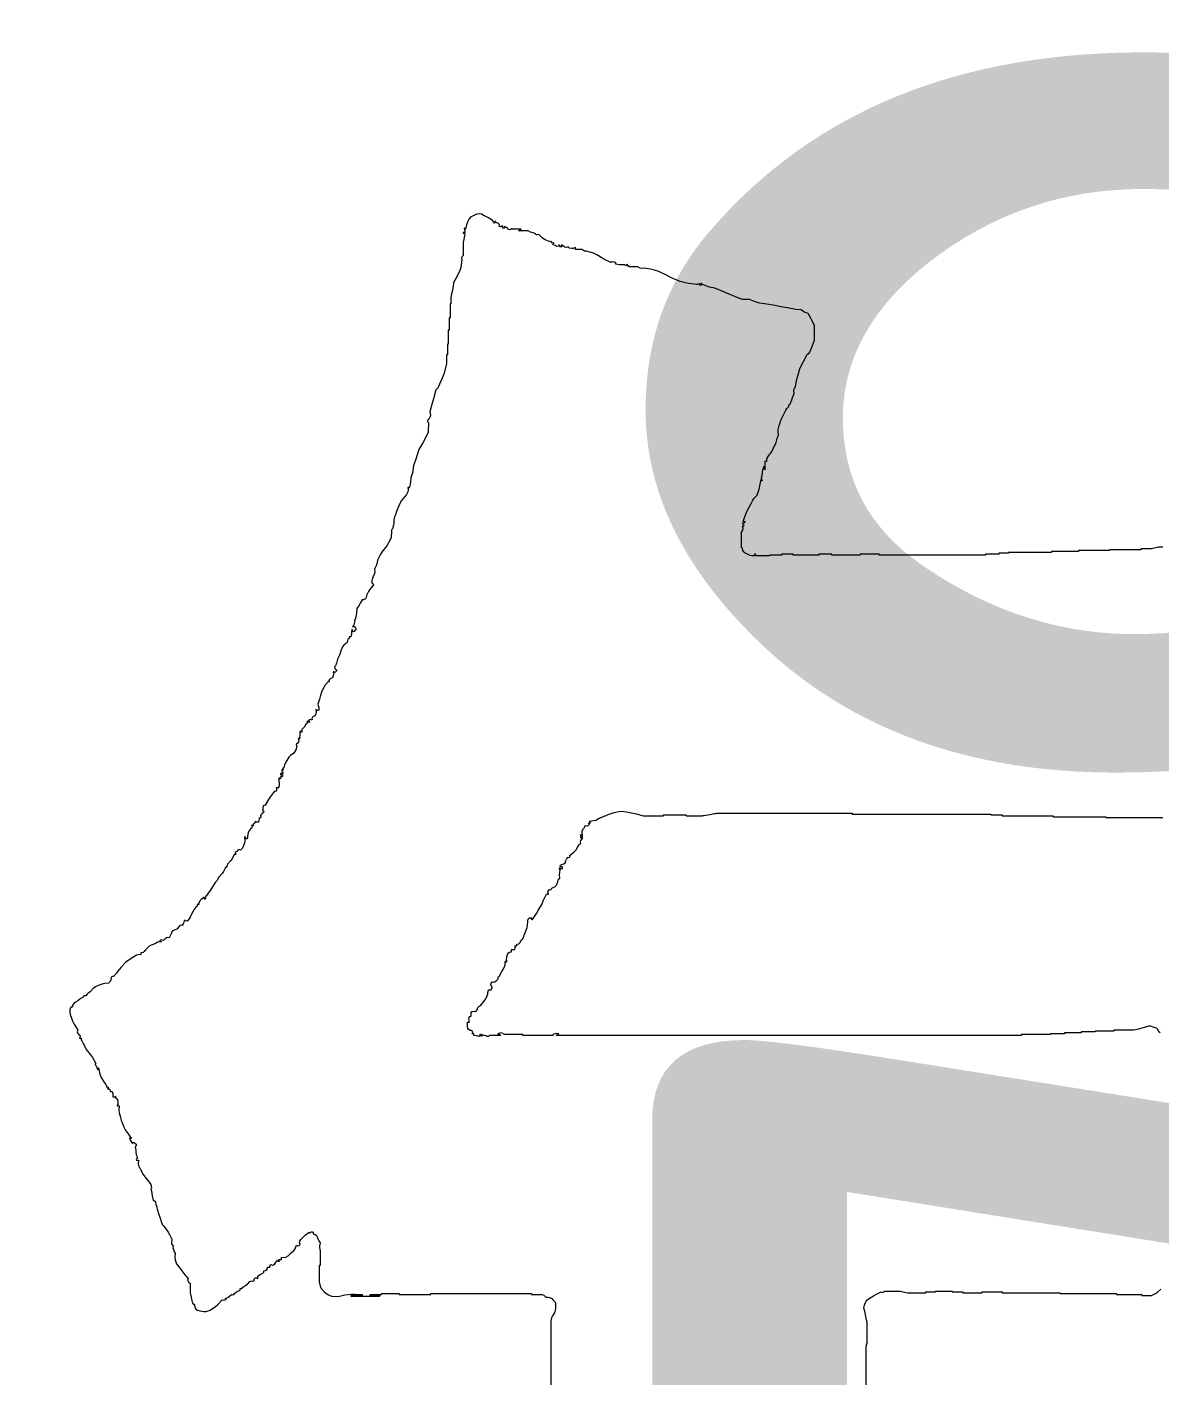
# Model space of a CAD drawing. Extents: x 79919 to 130597, y -8817 to 34507.
# Drawn here: x 115453.6 to 115623.4, y 3740.8 to 3943 of the extents above; entities that cross this region are included whole.
import ezdxf
from ezdxf.enums import TextEntityAlignment as Align

# ---------------------------------------------------------------- set-up
doc = ezdxf.new("R2010")
doc.units = 0
doc.header["$LTSCALE"] = 1000
doc.layers.get('0').update_dxf_attribs({"linetype": 'CONTINUOUS'})
doc.layers.get('Defpoints').update_dxf_attribs({"linetype": 'CONTINUOUS'})
doc.layers.add('DIM', color=3, linetype='CONTINUOUS', lineweight=0)
doc.layers.add('HFZT', color=5, linetype='CONTINUOUS', lineweight=15)
doc.styles.add('TSSD_Dimension', font='tssdeng.shx', dxfattribs={"width": 0.7, "bigfont": 'hztxt.shx'})
doc.styles.add('TSSD_NORM', font='tssdeng.shx', dxfattribs={"width": 0.7, "bigfont": 'hztxt.shx'})
doc.dimstyles.new('TSSD_100_100', dxfattribs={"dimtxt": 300, "dimasz": 100, "dimexe": 100, "dimexo": 250, "dimgap": 100, "dimtad": 1, "dimdec": 0, "dimzin": 0, "dimdsep": 46, "dimtxsty": 'TSSD_Dimension', "dimblk": 'ARCHTICK', "dimblk1": 'ARCHTICK', "dimblk2": 'ARCHTICK', "dimcen": 0, "dimdle": 100, "dimclrt": 7, "dimadec": 0, "dimazin": 0, "dimtfac": 1, "dimtdec": 0, "dimtix": 1, "dimtmove": 2, "dimatfit": 3, "dimfxl": 1, "dimtolj": 1, "dimtzin": 0, "dimarcsym": 0})

# ---------------------------------------------------------------- blocks, each defined once
blk = doc.blocks.new('z')
for points in [[(299972.97, 23939.71), (299972.97, 23958.02), (299973.11, 23958.03), (299973.2, 23958.22), (299973.13, 23958.34), (299973.05, 23958.46), (299973.15, 23958.64), (299973.29, 23958.66), (299973.29, 23961.79), (299973.29, 23963.36), (299973.29, 23966.5), (299973.22, 23966.82), (299973.19, 23966.98), (299973.13, 23967.3), (299972.87, 23968.58), (299972.74, 23969.22), (299972.49, 23970.5), (299972.18, 23971.61), (299972.22, 23972.31), (299972.65, 23973.38), (299972.93, 23974.11), (299973.18, 23974.47), (299973.77, 23974.98), (299975.59, 23976.06), (299976.52, 23976.58), (299978.41, 23977.54), (299978.9, 23977.34), (299979.35, 23977.46), (299979.69, 23977.86), (299981.99, 23977.86), (299983.15, 23977.86), (299985.45, 23977.86), (299986.47, 23977.61), (299986.99, 23977.48), (299988.01, 23977.22), (299990.7, 23977.22), (299992.04, 23977.22), (299994.73, 23977.22), (299994.73, 23977.35), (299994.73, 23977.41), (299994.73, 23977.54), (299996.14, 23977.54), (299996.84, 23977.54), (299998.25, 23977.54), (299998.25, 23977.67), (299998.25, 23977.73), (299998.25, 23977.86), (300000.69, 23977.86), (300001.9, 23977.86), (300004.33, 23977.86), (300004.33, 23977.73), (300004.33, 23977.67), (300004.33, 23977.54), (300005.87, 23977.54), (300006.64, 23977.54), (300008.17, 23977.54), (300008.17, 23977.41), (300008.17, 23977.35), (300008.17, 23977.22), (300010.99, 23977.22), (300012.4, 23977.22), (300015.22, 23977.22), (300015.22, 23977.35), (300015.22, 23977.41), (300015.22, 23977.54), (300018.16, 23977.54), (300019.63, 23977.54), (300022.58, 23977.54), (300022.58, 23977.41), (300022.58, 23977.35), (300022.58, 23977.22), (300031.03, 23977.22), (300035.25, 23977.22), (300043.7, 23977.22), (300043.7, 23977.09), (300043.7, 23977.03), (300043.7, 23976.9), (300051.9, 23976.9), (300055.99, 23976.9), (300064.19, 23976.9), (300064.19, 23976.77), (300064.19, 23976.71), (300064.19, 23976.58), (300067.9, 23976.58), (300069.76, 23976.58), (300073.47, 23976.58), (300073.47, 23976.45), (300073.47, 23976.39), (300073.47, 23976.26), (300074.88, 23976.26), (300075.58, 23976.26), (300076.99, 23976.26), (300078.47, 23976.92), (300079.18, 23977.39), (300080.35, 23978.5)], [(300080.17, 24071.94), (300079.71, 24072.28), (300079.34, 24073.16), (300078.86, 24073.6), (300077.95, 24073.88), (300076.76, 24074.35), (300075.98, 24074.39), (300074.75, 24074.04), (300073.12, 24073.5), (300072.28, 24073.27), (300070.59, 24072.92), (300067.64, 24072.92), (300066.17, 24072.92), (300063.23, 24072.92), (300063.23, 24072.8), (300063.23, 24072.73), (300063.23, 24072.6), (300060.54, 24072.6), (300059.19, 24072.6), (300056.51, 24072.6), (300056.51, 24072.48), (300056.51, 24072.41), (300056.51, 24072.28), (300054.46, 24072.28), (300053.43, 24072.28), (300051.38, 24072.28), (300051.38, 24072.16), (300051.38, 24072.09), (300051.38, 24071.96), (300048.95, 24071.96), (300047.74, 24071.96), (300045.3, 24071.96), (300045.3, 24071.84), (300045.3, 24071.77), (300045.3, 24071.64), (300043.25, 24071.64), (300042.23, 24071.64), (300040.18, 24071.64), (300040.18, 24071.52), (300040.18, 24071.45), (300040.18, 24071.32), (300035.96, 24071.32), (300033.84, 24071.32), (300029.62, 24071.32), (300029.62, 24071.2), (300029.62, 24071.13), (300029.62, 24071), (299961.76, 24071), (299927.84, 24071), (299859.98, 24071), (299860.37, 24071.26), (299860.56, 24071.39), (299860.94, 24071.64), (299860.04, 24071.68), (299859.56, 24071.61), (299858.7, 24071.32), (299858.7, 24071.2), (299858.7, 24071.13), (299858.7, 24071), (299854.35, 24071), (299852.17, 24071), (299847.82, 24071), (299847.82, 24071.13), (299847.82, 24071.2), (299847.82, 24071.32), (299845.13, 24071.32), (299843.79, 24071.32), (299841.1, 24071.32), (299840.22, 24071.85), (299839.48, 24071.89), (299838.54, 24071.48), (299839.08, 24071.46), (299839.39, 24071.34), (299839.82, 24071), (299838.15, 24071), (299837.32, 24071), (299835.66, 24071), (299835.28, 24070.65), (299834.83, 24070.59), (299834.38, 24070.84), (299833.72, 24070.99), (299833.4, 24071.08), (299832.78, 24071.32), (299832.92, 24071.08), (299832.74, 24070.71), (299832.46, 24070.68), (299832.6, 24070.93), (299832.42, 24071.29), (299832.14, 24071.32), (299832.14, 24071.07), (299832.14, 24070.94), (299832.14, 24070.68), (299831.23, 24070.76), (299830.78, 24070.82), (299829.9, 24071), (299829.9, 24071.26), (299829.9, 24071.39), (299829.9, 24071.64), (299829.65, 24071.54), (299829.42, 24071.6), (299829.26, 24071.8), (299829.45, 24071.85), (299829.54, 24072.13), (299829.42, 24072.28), (299829.27, 24072.63), (299828.99, 24072.8), (299828.62, 24072.76), (299828.03, 24073.13), (299827.77, 24073.52), (299827.66, 24074.2), (299827.66, 24074.84), (299827.66, 24075.16), (299827.66, 24075.8), (299827.91, 24075.8), (299828.04, 24075.8), (299828.3, 24075.8), (299828.26, 24076.32), (299828.23, 24076.58), (299828.14, 24077.08), (299828.25, 24077.57), (299828.48, 24077.84), (299828.94, 24078.05), (299828.97, 24078.56), (299829, 24078.82), (299829.1, 24079.33), (299828.97, 24079.39), (299828.92, 24079.5), (299828.94, 24079.65), (299829.32, 24079.73), (299829.51, 24079.76), (299829.9, 24079.81), (299830.44, 24079.75), (299830.8, 24079.89), (299831.18, 24080.29), (299831.44, 24081.12), (299831.75, 24081.54), (299832.46, 24082.05), (299833.75, 24083.44), (299834.3, 24084.29), (299835.02, 24086.05), (299835.07, 24086.7), (299835.13, 24087.03), (299835.34, 24087.65), (299835.72, 24087.65), (299835.91, 24087.65), (299836.3, 24087.65), (299836.52, 24088.11), (299836.56, 24088.42), (299836.46, 24088.93), (299836.14, 24089.49), (299836.2, 24090.04), (299836.62, 24090.53), (299837.19, 24090.38), (299837.6, 24090.48), (299838.06, 24090.85), (299838.38, 24091.17), (299838.54, 24091.33), (299838.86, 24091.65), (299838.75, 24092.12), (299838.92, 24092.52), (299839.34, 24092.77), (299840.18, 24094.3), (299840.59, 24095.07), (299841.42, 24096.61), (299841.42, 24097.12), (299841.42, 24097.38), (299841.42, 24097.89), (299841.66, 24097.79), (299841.89, 24097.85), (299842.06, 24098.05), (299841.86, 24098.1), (299841.77, 24098.37), (299841.9, 24098.53), (299841.93, 24099.31), (299842, 24099.7), (299842.22, 24100.45), (299842.57, 24101.05), (299842.97, 24101.32), (299843.66, 24101.41), (299843.66, 24101.79), (299843.66, 24101.99), (299843.66, 24102.37), (299844.17, 24102.37), (299844.43, 24102.37), (299844.94, 24102.37), (299845.02, 24102.75), (299845.05, 24102.94), (299845.1, 24103.33), (299844.97, 24103.4), (299844.92, 24103.51), (299844.94, 24103.65), (299845.19, 24103.65), (299845.32, 24103.65), (299845.58, 24103.65), (299845.58, 24103.91), (299845.58, 24104.03), (299845.58, 24104.29), (299846.34, 24104.38), (299846.84, 24104.82), (299847.02, 24105.57), (299847.74, 24106.14), (299848.05, 24106.6), (299848.3, 24107.49), (299849.06, 24109.33), (299849.33, 24110.32), (299849.58, 24112.29), (299849.66, 24112.98), (299849.8, 24113.34), (299850.22, 24113.89), (299850.54, 24113.89), (299850.7, 24113.89), (299851.02, 24113.89), (299850.87, 24113.65), (299851.06, 24113.28), (299851.34, 24113.25), (299852.75, 24115.38), (299853.43, 24116.47), (299854.7, 24118.69), (299855.32, 24120.27), (299855.67, 24121.04), (299856.46, 24122.53), (299856.72, 24122.53), (299856.85, 24122.53), (299857.1, 24122.53), (299856.95, 24123.17), (299857.04, 24123.61), (299857.42, 24124.14), (299857.84, 24124.06), (299858.19, 24124.23), (299858.38, 24124.62), (299859.53, 24125.25), (299860.07, 24125.82), (299860.62, 24127.02), (299860.71, 24127.58), (299860.86, 24127.89), (299861.26, 24128.3), (299861.21, 24129.58), (299861.24, 24130.23), (299861.42, 24131.5), (299861.22, 24131.65), (299861.22, 24131.98), (299861.42, 24132.14), (299861.57, 24131.82), (299861.9, 24131.69), (299862.22, 24131.82), (299862.22, 24132.07), (299862.22, 24132.2), (299862.22, 24132.46), (299861.97, 24132.46), (299861.84, 24132.46), (299861.58, 24132.46), (299861.46, 24132.78), (299861.59, 24133.11), (299861.9, 24133.26), (299862.73, 24133.49), (299863.18, 24133.9), (299863.5, 24134.7), (299863.78, 24135.2), (299863.91, 24135.46), (299864.14, 24135.98), (299864.52, 24135.86), (299864.79, 24135.91), (299865.1, 24136.14), (299864.91, 24136.19), (299864.82, 24136.46), (299864.94, 24136.62), (299865.96, 24137.38), (299866.45, 24137.8), (299867.34, 24138.7), (299867.74, 24139.56), (299867.97, 24139.97), (299868.46, 24140.78), (299868.66, 24140.78), (299868.75, 24140.78), (299868.94, 24140.78), (299868.8, 24141.56), (299868.93, 24142.08), (299869.42, 24142.7), (299869.55, 24142.77), (299869.6, 24142.88), (299869.58, 24143.02), (299869.34, 24142.87), (299868.97, 24143.05), (299868.94, 24143.34), (299869.19, 24143.19), (299869.55, 24143.38), (299869.58, 24143.66), (299869.33, 24143.66), (299869.2, 24143.66), (299868.94, 24143.66), (299868.84, 24143.9), (299868.9, 24144.13), (299869.1, 24144.3), (299869.22, 24144.1), (299869.36, 24144.01), (299869.58, 24143.98), (299869.4, 24144.93), (299869.48, 24145.51), (299869.9, 24146.38), (299870.24, 24146.77), (299870.37, 24147.01), (299870.54, 24147.5), (299871.21, 24147.41), (299871.64, 24147.54), (299872.14, 24147.98), (299871.95, 24148.1), (299871.86, 24148.23), (299871.82, 24148.46), (299872.07, 24148.36), (299872.3, 24148.42), (299872.47, 24148.62), (299872.27, 24148.74), (299872.18, 24148.87), (299872.14, 24149.1), (299873.61, 24149.27), (299874.37, 24149.51), (299875.67, 24150.22), (299877.84, 24151.07), (299878.93, 24151.48), (299881.11, 24152.3), (299882.86, 24152.66), (299883.81, 24152.69), (299885.59, 24152.46), (299888.05, 24152.03), (299889.27, 24151.74), (299891.67, 24151.02), (299894.61, 24151.02), (299896.09, 24151.02), (299899.03, 24151.02), (299899.03, 24151.15), (299899.03, 24151.21), (299899.03, 24151.34), (299902.36, 24151.34), (299904.02, 24151.34), (299907.35, 24151.34), (299907.35, 24151.21), (299907.35, 24151.15), (299907.35, 24151.02), (299909.53, 24151.02), (299910.62, 24151.02), (299912.79, 24151.02), (299913.18, 24151.09), (299913.37, 24151.12), (299913.75, 24151.18), (299915.29, 24151.44), (299916.06, 24151.57), (299917.6, 24151.82), (299917.98, 24151.89), (299918.17, 24151.92), (299918.56, 24151.98), (299938.27, 24151.98), (299948.13, 24151.98), (299967.85, 24151.98), (299967.85, 24151.85), (299967.85, 24151.79), (299967.85, 24151.66), (299988.07, 24151.66), (299998.19, 24151.66), (300018.42, 24151.66), (300018.42, 24151.53), (300018.42, 24151.47), (300018.42, 24151.34), (300020.08, 24151.34), (300020.91, 24151.34), (300022.58, 24151.34), (300022.58, 24151.21), (300022.58, 24151.15), (300022.58, 24151.02), (300030, 24151.02), (300033.72, 24151.02), (300041.14, 24151.02), (300041.14, 24150.89), (300041.14, 24150.83), (300041.14, 24150.7), (300048.82, 24150.7), (300052.67, 24150.7), (300060.35, 24150.7), (300060.35, 24150.57), (300060.35, 24150.51), (300060.35, 24150.38), (300068.67, 24150.38), (300072.83, 24150.38), (300081.15, 24150.38)], [(300081.09, 24248.96), (300079.55, 24248.96), (300078.53, 24248.71), (300078.01, 24248.58), (300076.99, 24248.32), (300075.45, 24248.32), (300074.69, 24248.32), (300073.15, 24248.32), (300073.15, 24248.19), (300073.15, 24248.13), (300073.15, 24248), (300068.54, 24248), (300066.24, 24248), (300061.63, 24248), (300061.63, 24247.87), (300061.63, 24247.81), (300061.63, 24247.68), (300057.15, 24247.68), (300054.91, 24247.68), (300050.42, 24247.68), (300050.42, 24247.55), (300050.42, 24247.49), (300050.42, 24247.36), (300046.46, 24247.36), (300044.47, 24247.36), (300040.5, 24247.36), (300040.5, 24247.23), (300040.5, 24247.17), (300040.5, 24247.04), (300034.23, 24247.04), (300031.09, 24247.04), (300024.82, 24247.04), (300024.82, 24246.91), (300024.82, 24246.85), (300024.82, 24246.72), (300023.41, 24246.72), (300022.71, 24246.72), (300021.3, 24246.72), (300021.3, 24246.59), (300021.3, 24246.53), (300021.3, 24246.4), (300019.38, 24246.4), (300018.42, 24246.4), (300016.5, 24246.4), (300016.5, 24246.27), (300016.5, 24246.21), (300016.5, 24246.08), (300001.01, 24246.08), (299993.26, 24246.08), (299977.77, 24246.08), (299977.77, 24246.21), (299977.77, 24246.27), (299977.77, 24246.4), (299974.95, 24246.4), (299973.54, 24246.4), (299970.73, 24246.4), (299970.73, 24246.27), (299970.73, 24246.21), (299970.73, 24246.08), (299966.63, 24246.08), (299964.58, 24246.08), (299960.48, 24246.08), (299960.48, 24246.21), (299960.48, 24246.27), (299960.48, 24246.4), (299958.56, 24246.4), (299957.6, 24246.4), (299955.68, 24246.4), (299955.68, 24246.27), (299955.68, 24246.21), (299955.68, 24246.08), (299951.97, 24246.08), (299950.11, 24246.08), (299946.4, 24246.08), (299946.4, 24246.21), (299946.4, 24246.27), (299946.4, 24246.4), (299944.74, 24246.4), (299943.9, 24246.4), (299942.24, 24246.4), (299942.24, 24246.27), (299942.24, 24246.21), (299942.24, 24246.08), (299940.45, 24246.08), (299939.55, 24246.08), (299937.76, 24246.08), (299937.76, 24245.95), (299937.76, 24245.89), (299937.76, 24245.76), (299935.71, 24245.76), (299934.69, 24245.76), (299932.64, 24245.76), (299932.78, 24246.01), (299932.6, 24246.37), (299932.32, 24246.4), (299932.32, 24246.15), (299932.32, 24246.02), (299932.32, 24245.76), (299931.26, 24245.74), (299930.68, 24245.88), (299929.76, 24246.4), (299928.87, 24246.78), (299928.45, 24247.1), (299927.84, 24247.84), (299928.02, 24248.13), (299927.85, 24248.56), (299927.52, 24248.64), (299927.52, 24250.95), (299927.52, 24252.1), (299927.52, 24254.4), (299928.01, 24255.16), (299928.1, 24255.78), (299927.84, 24256.64), (299928.08, 24256.54), (299928.31, 24256.6), (299928.48, 24256.8), (299928.11, 24257.1), (299928, 24257.48), (299928.16, 24257.92), (299928.4, 24257.78), (299928.77, 24257.96), (299928.8, 24258.24), (299928.55, 24258.14), (299928.33, 24258.2), (299928.16, 24258.41), (299929.06, 24260.97), (299929.61, 24262.24), (299930.88, 24264.65), (299931.61, 24266.07), (299932.12, 24266.74), (299933.28, 24267.85), (299933.95, 24270.12), (299934.24, 24271.28), (299934.72, 24273.61), (299934.84, 24273.41), (299934.97, 24273.32), (299935.2, 24273.29), (299934.87, 24273.84), (299934.83, 24274.28), (299935.04, 24274.89), (299935.14, 24276.33), (299935.31, 24277.07), (299935.84, 24278.41), (299935.64, 24277.92), (299935.75, 24277.47), (299936.16, 24277.13), (299936.16, 24278.41), (299936.16, 24279.05), (299936.16, 24280.33), (299936.42, 24280.33), (299936.54, 24280.33), (299936.8, 24280.33), (299936.71, 24280.99), (299936.84, 24281.43), (299937.28, 24281.93), (299937.79, 24282.7), (299938.05, 24283.08), (299938.56, 24283.85), (299939.2, 24285.13), (299939.52, 24285.77), (299940.16, 24287.05), (299940.36, 24288.11), (299940.52, 24288.63), (299940.96, 24289.61), (299940.87, 24291.09), (299940.94, 24291.86), (299941.28, 24293.29), (299941.6, 24294.25), (299941.76, 24294.73), (299942.08, 24295.69), (299942.72, 24296.97), (299943.04, 24297.61), (299943.68, 24298.89), (299944.01, 24299.49), (299944.26, 24299.77), (299944.8, 24300.17), (299944.73, 24300.6), (299944.9, 24300.94), (299945.28, 24301.13), (299945.85, 24302.67), (299946.14, 24303.44), (299946.72, 24304.98), (299946.63, 24306.01), (299946.74, 24306.6), (299947.2, 24307.54), (299947.68, 24310.13), (299948.01, 24311.42), (299948.8, 24313.94), (299949.7, 24315.73), (299950.15, 24316.63), (299951.04, 24318.42), (299951.37, 24319.01), (299951.62, 24319.29), (299952.16, 24319.7), (299953.06, 24321.49), (299953.45, 24322.43), (299954.08, 24324.34), (299954.08, 24326.45), (299954.08, 24327.51), (299954.08, 24329.62), (299953.29, 24331.46), (299952.84, 24332.36), (299951.84, 24334.1), (299950.77, 24334.5), (299950.25, 24334.76), (299949.28, 24335.38), (299947.22, 24335.61), (299946.19, 24335.77), (299944.16, 24336.18), (299941.22, 24336.7), (299939.74, 24336.96), (299936.8, 24337.46), (299934.18, 24337.89), (299932.87, 24338.25), (299930.4, 24339.22), (299928.85, 24339.16), (299928.04, 24339.26), (299926.56, 24339.7), (299923.04, 24341.2), (299921.28, 24341.93), (299917.75, 24343.38), (299915.84, 24343.74), (299914.89, 24344.03), (299913.11, 24344.82), (299913.04, 24344.95), (299912.94, 24345), (299912.79, 24344.98), (299912.94, 24344.74), (299912.76, 24344.37), (299912.47, 24344.34), (299912.47, 24344.6), (299912.47, 24344.73), (299912.47, 24344.98), (299911.63, 24344.68), (299911.11, 24344.65), (299910.23, 24344.82), (299908.16, 24345.06), (299907.13, 24345.25), (299905.11, 24345.78), (299902.88, 24346.68), (299901.78, 24347.19), (299899.67, 24348.35), (299898.17, 24349.07), (299897.4, 24349.4), (299895.83, 24349.95), (299894.29, 24350.2), (299893.53, 24350.33), (299891.99, 24350.59), (299891.08, 24350.5), (299890.55, 24350.62), (299889.75, 24351.07), (299888.47, 24351.07), (299887.83, 24351.07), (299886.55, 24351.07), (299886.52, 24351.35), (299886.15, 24351.53), (299885.91, 24351.39), (299886.01, 24351.63), (299885.95, 24351.86), (299885.75, 24352.03), (299885.6, 24351.73), (299885.19, 24351.65), (299884.95, 24351.87), (299883.67, 24351.82), (299883.02, 24351.85), (299881.75, 24352.03), (299881.75, 24352.28), (299881.75, 24352.41), (299881.75, 24352.67), (299881.13, 24352.85), (299880.79, 24352.89), (299880.15, 24352.83), (299880.02, 24352.76), (299879.95, 24352.73), (299879.83, 24352.67), (299878.67, 24353.24), (299878.1, 24353.53), (299876.95, 24354.11), (299874.77, 24355.54), (299873.53, 24356.1), (299871.02, 24356.83), (299870.28, 24356.87), (299869.87, 24357.02), (299869.26, 24357.47), (299868.37, 24357.47), (299867.92, 24357.47), (299867.02, 24357.47), (299867.02, 24357.72), (299867.02, 24357.85), (299867.02, 24358.11), (299866.18, 24357.81), (299865.66, 24357.77), (299864.78, 24357.95), (299864.58, 24358.06), (299864.49, 24358.2), (299864.46, 24358.43), (299863.65, 24358.2), (299863.09, 24358.29), (299862.38, 24358.75), (299862.19, 24358.94), (299862.09, 24359.04), (299861.9, 24359.23), (299861.9, 24358.91), (299861.9, 24358.75), (299861.9, 24358.43), (299861.65, 24358.43), (299861.52, 24358.43), (299861.26, 24358.43), (299861.36, 24358.67), (299861.31, 24358.9), (299861.1, 24359.07), (299860.73, 24358.62), (299860.12, 24358.55), (299859.66, 24358.91), (299859.28, 24359.04), (299859.09, 24359.1), (299858.7, 24359.23), (299858.99, 24359.37), (299859.08, 24359.78), (299858.86, 24360.03), (299858.81, 24359.83), (299858.54, 24359.74), (299858.38, 24359.87), (299858.32, 24360.15), (299858, 24360.31), (299857.74, 24360.19), (299855.91, 24360.96), (299855.02, 24361.54), (299853.58, 24362.91), (299852.92, 24362.82), (299852.48, 24362.95), (299851.98, 24363.39), (299851.05, 24363.58), (299850.58, 24363.75), (299849.74, 24364.19), (299848.33, 24364.19), (299847.63, 24364.19), (299846.22, 24364.19), (299846.6, 24364.44), (299846.8, 24364.57), (299847.18, 24364.83), (299845.9, 24364.83), (299845.26, 24364.83), (299843.98, 24364.83), (299843.96, 24364.97), (299843.78, 24365.06), (299843.66, 24364.99), (299843.2, 24364.63), (299842.59, 24364.7), (299842.22, 24365.15), (299841.82, 24365.48), (299841.59, 24365.62), (299841.1, 24365.79), (299841.1, 24365.53), (299841.1, 24365.4), (299841.1, 24365.15), (299840.84, 24365.15), (299840.71, 24365.15), (299840.46, 24365.15), (299840.57, 24365.52), (299840.53, 24365.79), (299840.3, 24366.11), (299840.01, 24365.75), (299839.62, 24365.63), (299839.18, 24365.79), (299839.28, 24366.31), (299839.19, 24366.66), (299838.86, 24367.07), (299838.26, 24367.12), (299837.89, 24367.35), (299837.58, 24367.87), (299837.71, 24367.57), (299837.66, 24367.29), (299837.42, 24367.07), (299836.75, 24367.98), (299836.3, 24368.4), (299835.34, 24368.99), (299834.27, 24369.41), (299833.75, 24369.67), (299832.78, 24370.27), (299831.62, 24370.44), (299830.94, 24370.32), (299829.9, 24369.79), (299828.74, 24369.17), (299828.2, 24368.59), (299827.66, 24367.39), (299827.26, 24366.39), (299827.09, 24365.87), (299826.85, 24364.83), (299826.74, 24365.03), (299826.6, 24365.12), (299826.37, 24365.15), (299826.58, 24364.53), (299826.64, 24364.2), (299826.69, 24363.55), (299826.45, 24363.69), (299826.09, 24363.51), (299826.05, 24363.23), (299826.3, 24363.33), (299826.53, 24363.27), (299826.69, 24363.07), (299826.45, 24361.85), (299826.32, 24361.24), (299826.05, 24360.03), (299826.05, 24358.11), (299826.05, 24357.15), (299826.05, 24355.23), (299825.61, 24354.73), (299825.47, 24354.29), (299825.57, 24353.63), (299825.18, 24350.82), (299824.7, 24349.39), (299823.33, 24346.9), (299822.77, 24345.83), (299822.56, 24345.22), (299822.37, 24344.02), (299822.12, 24342.74), (299821.99, 24342.1), (299821.73, 24340.82), (299821.67, 24340.5), (299821.64, 24340.34), (299821.57, 24340.02), (299821.57, 24339.06), (299821.57, 24338.58), (299821.57, 24337.62), (299821.45, 24337.62), (299821.38, 24337.62), (299821.25, 24337.62), (299821.25, 24335.57), (299821.25, 24334.55), (299821.25, 24332.5), (299821.13, 24332.5), (299821.06, 24332.5), (299820.93, 24332.5), (299820.93, 24330.71), (299820.93, 24329.81), (299820.93, 24328.02), (299820.81, 24328.02), (299820.74, 24328.02), (299820.61, 24328.02), (299820.61, 24325.97), (299820.61, 24324.95), (299820.61, 24322.9), (299820.49, 24322.9), (299820.42, 24322.9), (299820.29, 24322.9), (299820.29, 24321.36), (299820.29, 24320.59), (299820.29, 24319.06), (299820.17, 24319.06), (299820.1, 24319.06), (299819.97, 24319.06), (299819.97, 24317.78), (299819.97, 24317.14), (299819.97, 24315.86), (299819.07, 24312.31), (299818.45, 24310.55), (299816.93, 24307.22), (299816.66, 24306.8), (299816.5, 24306.6), (299816.13, 24306.26), (299815.23, 24303.06), (299814.78, 24301.46), (299813.89, 24298.25), (299814.1, 24297.18), (299814.02, 24296.53), (299813.57, 24295.53), (299813.17, 24295.32), (299813.09, 24294.73), (299813.41, 24294.41), (299813.36, 24293), (299813.32, 24292.3), (299813.25, 24290.89), (299812.03, 24288.27), (299811.35, 24286.99), (299809.89, 24284.49), (299809.12, 24282.19), (299808.74, 24281.03), (299807.97, 24278.73), (299807.72, 24276.91), (299807.53, 24276.01), (299807.01, 24274.25), (299806.82, 24272.7), (299806.69, 24271.93), (299806.37, 24270.41), (299806.25, 24270.61), (299806.12, 24270.7), (299805.89, 24270.73), (299805.97, 24269.69), (299805.86, 24269.11), (299805.41, 24268.17), (299803.62, 24265.89), (299802.85, 24264.6), (299801.73, 24261.93), (299801.35, 24260.77), (299801.15, 24260.2), (299800.77, 24259.04), (299800.78, 24257.69), (299800.68, 24256.98), (299800.29, 24255.68), (299800.01, 24255.39), (299799.92, 24255.13), (299799.97, 24254.72), (299799.76, 24252.51), (299799.37, 24251.34), (299798.21, 24249.44), (299796.65, 24247.48), (299795.97, 24246.4), (299794.85, 24244.16), (299794.54, 24242.84), (299794.31, 24242.19), (299793.73, 24240.96), (299793.79, 24239.93), (299793.72, 24239.38), (299793.41, 24238.4), (299793.27, 24238.38), (299793.17, 24238.2), (299793.25, 24238.08), (299792.91, 24237.23), (299792.81, 24236.76), (299792.77, 24235.84), (299793.21, 24235.58), (299793.3, 24234.92), (299792.93, 24234.56), (299791.92, 24233.42), (299791.48, 24232.75), (299790.85, 24231.36), (299790.71, 24230.59), (299790.41, 24230.15), (299789.73, 24229.76), (299789.53, 24229.76), (299789.44, 24229.76), (299789.25, 24229.76), (299788.48, 24228.48), (299788.1, 24227.84), (299787.33, 24226.56), (299787.21, 24224.94), (299787.08, 24224.13), (299786.69, 24222.56), (299786.49, 24222.51), (299786.4, 24222.23), (299786.53, 24222.08), (299786.36, 24221.14), (299786.19, 24220.67), (299785.73, 24219.84), (299785.9, 24220.03), (299786.12, 24220.09), (299786.37, 24220), (299786.81, 24219.63), (299786.88, 24219.01), (299786.53, 24218.56), (299786.38, 24218.24), (299786.05, 24218.11), (299785.73, 24218.24), (299785.87, 24218.48), (299785.69, 24218.85), (299785.41, 24218.88), (299785.37, 24217.84), (299785.31, 24217.32), (299785.09, 24216.32), (299784.83, 24216.32), (299784.7, 24216.32), (299784.45, 24216.32), (299784.52, 24215.89), (299784.35, 24215.55), (299783.97, 24215.36), (299783.93, 24214.9), (299783.9, 24214.68), (299783.81, 24214.24), (299782.6, 24213.26), (299782.07, 24212.59), (299781.4, 24211.19), (299781.03, 24209.95), (299780.8, 24209.34), (299780.28, 24208.15), (299779.97, 24207.19), (299779.81, 24206.71), (299779.48, 24205.75), (299779.13, 24205.29), (299779.2, 24204.69), (299779.64, 24204.31), (299779.84, 24204.26), (299779.93, 24203.99), (299779.8, 24203.83), (299779.66, 24203.49), (299779.38, 24203.32), (299779, 24203.35), (299778.93, 24203.48), (299778.83, 24203.53), (299778.68, 24203.51), (299778.72, 24202.61), (299778.65, 24202.13), (299778.36, 24201.27), (299777.85, 24201.02), (299777.6, 24200.89), (299777.08, 24200.63), (299777.16, 24200.21), (299776.99, 24199.87), (299776.6, 24199.67), (299775.64, 24198.48), (299775.22, 24197.83), (299774.52, 24196.47), (299773.93, 24194.56), (299773.64, 24193.6), (299773.08, 24191.67), (299773.3, 24190.92), (299773.37, 24190.53), (299773.4, 24189.75), (299773.26, 24189.46), (299772.85, 24189.38), (299772.6, 24189.59), (299772.53, 24189.71), (299772.42, 24189.77), (299772.28, 24189.75), (299772.46, 24188.8), (299772.39, 24188.22), (299771.96, 24187.35), (299771.42, 24187.26), (299771.1, 24187.04), (299770.84, 24186.55), (299771.05, 24186.38), (299771.1, 24186.15), (299771, 24185.91), (299770.4, 24186.16), (299769.86, 24186.05), (299769.4, 24185.59), (299769.63, 24185.73), (299769.91, 24185.66), (299770.04, 24185.43), (299769.98, 24185.15), (299769.66, 24184.99), (299769.4, 24185.11), (299769.33, 24185.23), (299769.22, 24185.29), (299769.08, 24185.27), (299769.16, 24184.85), (299768.98, 24184.5), (299768.6, 24184.31), (299768.16, 24183.46), (299767.85, 24183.05), (299767.16, 24182.39), (299767.28, 24182.02), (299767.23, 24181.74), (299767, 24181.43), (299766.89, 24181.63), (299766.75, 24181.72), (299766.52, 24181.75), (299766.55, 24180.85), (299766.52, 24180.39), (299766.36, 24179.51), (299766.49, 24179.44), (299766.54, 24179.33), (299766.52, 24179.19), (299766.27, 24179.19), (299766.14, 24179.19), (299765.88, 24179.19), (299766.08, 24178.5), (299765.99, 24178), (299765.56, 24177.43), (299765.27, 24177.28), (299765.19, 24176.87), (299765.4, 24176.63), (299765.18, 24175.47), (299764.93, 24174.89), (299764.28, 24173.91), (299763.05, 24173.06), (299762.49, 24172.46), (299761.72, 24171.19), (299761.17, 24170.08), (299760.94, 24169.49), (299760.6, 24168.3), (299760.43, 24168.42), (299760.19, 24168.34), (299760.12, 24168.14), (299760.32, 24168.03), (299760.41, 24167.89), (299760.44, 24167.66), (299760.2, 24167.77), (299759.97, 24167.71), (299759.8, 24167.5), (299760.16, 24167.21), (299760.27, 24166.82), (299760.12, 24166.38), (299759.87, 24166.53), (299759.51, 24166.35), (299759.48, 24166.06), (299759.74, 24166.06), (299759.86, 24166.06), (299760.12, 24166.06), (299760.12, 24165.81), (299760.12, 24165.68), (299760.12, 24165.42), (299759.86, 24165.42), (299759.74, 24165.42), (299759.48, 24165.42), (299759.59, 24165.05), (299759.55, 24164.78), (299759.32, 24164.46), (299759.2, 24164.66), (299759.07, 24164.75), (299758.84, 24164.78), (299758.9, 24163.63), (299758.94, 24163.06), (299759, 24161.9), (299758.8, 24161.74), (299758.74, 24161.51), (299758.84, 24161.26), (299758.46, 24161.26), (299758.26, 24161.26), (299757.88, 24161.26), (299757.96, 24160.88), (299757.99, 24160.69), (299758.04, 24160.3), (299757.89, 24159.99), (299757.56, 24159.86), (299757.24, 24159.98), (299755.77, 24158.02), (299755.09, 24156.99), (299753.88, 24154.86), (299753.53, 24154.84), (299753.34, 24154.76), (299753.08, 24154.54), (299753.07, 24153.9), (299753.04, 24153.57), (299752.92, 24152.94), (299753.2, 24152.88), (299753.36, 24152.56), (299753.24, 24152.3), (299752.79, 24151.85), (299752.57, 24151.63), (299752.12, 24151.18), (299752.23, 24150.71), (299752.06, 24150.31), (299751.64, 24150.06), (299751.57, 24149.55), (299751.54, 24149.29), (299751.48, 24148.78), (299750.96, 24148.68), (299750.61, 24148.77), (299750.2, 24149.1), (299750.27, 24148.68), (299750.1, 24148.34), (299749.72, 24148.14), (299749.51, 24147.97), (299749.46, 24147.74), (299749.56, 24147.5), (299749.3, 24147.5), (299749.17, 24147.5), (299748.92, 24147.5), (299749.07, 24147.06), (299748.96, 24146.67), (299748.6, 24146.38), (299747.89, 24145.44), (299747.64, 24144.83), (299747.48, 24143.66), (299747.43, 24143.27), (299747.4, 24143.08), (299747.32, 24142.7), (299747.06, 24142.7), (299746.93, 24142.7), (299746.68, 24142.7), (299746.82, 24142.95), (299746.64, 24143.31), (299746.36, 24143.34), (299746.46, 24141.92), (299746.36, 24141.16), (299745.88, 24139.82), (299745.59, 24139.25), (299745.39, 24138.97), (299744.92, 24138.54), (299744.33, 24138.71), (299743.84, 24138.54), (299743.48, 24138.06), (299743.13, 24137.91), (299742.96, 24137.63), (299743, 24137.26), (299743.12, 24137.19), (299743.18, 24137.08), (299743.16, 24136.94), (299742.9, 24136.94), (299742.77, 24136.94), (299742.52, 24136.94), (299741.77, 24135.4), (299741.27, 24134.67), (299740.12, 24133.42), (299739.99, 24132.91), (299739.92, 24132.65), (299739.8, 24132.14), (299739.67, 24132.26), (299739.6, 24132.33), (299739.48, 24132.46), (299738.69, 24130.79), (299738.15, 24129.98), (299736.91, 24128.62), (299736.51, 24127.79), (299736.25, 24127.39), (299735.63, 24126.7), (299734.29, 24124.5), (299733.55, 24123.44), (299731.95, 24121.41), (299732.14, 24121.12), (299731.97, 24120.7), (299731.63, 24120.61), (299731.77, 24120.84), (299731.7, 24121.12), (299731.47, 24121.25), (299730.52, 24120.55), (299730.1, 24120.06), (299729.55, 24119.01), (299729.68, 24118.94), (299729.73, 24118.84), (299729.71, 24118.69), (299729.46, 24118.69), (299729.33, 24118.69), (299729.07, 24118.69), (299729.15, 24118.27), (299728.98, 24117.93), (299728.59, 24117.73), (299727.89, 24116.75), (299727.57, 24116.23), (299726.99, 24115.17), (299726.55, 24114.05), (299726.21, 24113.5), (299725.39, 24112.61), (299724.96, 24112.79), (299724.73, 24112.86), (299724.27, 24112.93), (299724.16, 24112.13), (299724.02, 24111.72), (299723.63, 24111.01), (299723.1, 24111.15), (299722.66, 24110.98), (299722.35, 24110.53), (299721.61, 24109.77), (299721.11, 24109.45), (299720.11, 24109.09), (299719.6, 24108.07), (299719.35, 24107.55), (299718.83, 24106.53), (299718.26, 24106.68), (299717.85, 24106.58), (299717.39, 24106.21), (299717.13, 24105.96), (299717.01, 24105.83), (299716.75, 24105.57), (299716.21, 24105.8), (299715.71, 24105.69), (299715.31, 24105.25), (299715.56, 24105.4), (299715.92, 24105.22), (299715.95, 24104.93), (299715.17, 24105.08), (299714.65, 24104.95), (299714.03, 24104.45), (299712.33, 24103.92), (299711.49, 24103.43), (299710.19, 24102.21), (299709.8, 24101.53), (299709.36, 24101.22), (299708.59, 24101.09), (299708.59, 24100.83), (299708.59, 24100.71), (299708.59, 24100.45), (299707.52, 24100.38), (299706.95, 24100.2), (299706.03, 24099.65), (299703.96, 24098.32), (299702.98, 24097.54), (299701.23, 24095.81), (299700.2, 24094.42), (299699.65, 24093.74), (299698.51, 24092.45), (299698.16, 24092.43), (299697.97, 24092.35), (299697.71, 24092.13), (299697.61, 24091.22), (299697.38, 24090.71), (299696.75, 24090.05), (299695.44, 24089.94), (299694.79, 24089.81), (299693.55, 24089.41), (299691.96, 24088.7), (299691.19, 24088.14), (299690.02, 24086.85), (299689.31, 24086.36), (299688.98, 24086.06), (299688.42, 24085.41), (299688, 24085.48), (299687.66, 24085.31), (299687.46, 24084.93), (299686.64, 24084.51), (299686.25, 24084.25), (299685.54, 24083.65), (299684.68, 24083.14), (299684.27, 24082.81), (299683.62, 24082.05), (299683.67, 24081.64), (299683.39, 24081.29), (299682.98, 24081.25), (299682.65, 24080.28), (299682.61, 24079.69), (299682.82, 24078.68), (299683.62, 24076.27), (299684.18, 24075.08), (299685.54, 24072.92), (299685.33, 24072.37), (299685.44, 24071.89), (299685.86, 24071.48), (299686.29, 24071.07), (299686.39, 24070.6), (299686.18, 24070.04), (299686.44, 24070.04), (299686.57, 24070.04), (299686.82, 24070.04), (299686.77, 24069.66), (299686.81, 24069.43), (299686.98, 24069.08), (299687.62, 24067.8), (299687.94, 24067.16), (299688.58, 24065.88), (299690.17, 24063.97), (299690.89, 24062.93), (299692.11, 24060.76), (299691.89, 24060.51), (299691.97, 24060.11), (299692.26, 24059.96), (299692.46, 24059.36), (299692.59, 24059.07), (299692.91, 24058.52), (299692.74, 24058.73), (299692.82, 24059.05), (299693.07, 24059.16), (299693.6, 24056.87), (299694.07, 24055.72), (299695.31, 24053.72), (299695.77, 24053.17), (299695.95, 24052.82), (299696.11, 24052.12), (299696.35, 24052.22), (299696.58, 24052.16), (299696.75, 24051.96), (299696.55, 24051.84), (299696.46, 24051.71), (299696.43, 24051.48), (299696.83, 24051.52), (299697.09, 24051.44), (299697.39, 24051.16), (299697.39, 24050.9), (299697.39, 24050.77), (299697.39, 24050.52), (299697.64, 24050.52), (299697.77, 24050.52), (299698.03, 24050.52), (299698.28, 24049.78), (299698.35, 24049.38), (299698.35, 24048.6), (299698.75, 24048.55), (299699.01, 24048.64), (299699.31, 24048.92), (299699.23, 24048.5), (299699.4, 24048.15), (299699.79, 24047.96), (299700.12, 24047.12), (299700.19, 24046.62), (299700.11, 24045.72), (299699.98, 24045.65), (299699.93, 24045.54), (299699.95, 24045.4), (299700.2, 24045.4), (299700.33, 24045.4), (299700.59, 24045.4), (299700.5, 24043.72), (299700.6, 24042.85), (299701.07, 24041.24), (299701.21, 24040.44), (299701.34, 24040.04), (299701.71, 24039.32), (299702.29, 24037.52), (299702.77, 24036.63), (299703.95, 24035.16), (299704.34, 24034.43), (299704.61, 24034.09), (299705.23, 24033.55), (299704.91, 24033.55), (299704.75, 24033.55), (299704.43, 24033.55), (299704.73, 24032.72), (299704.97, 24032.31), (299705.55, 24031.63), (299705.69, 24031.93), (299706.1, 24032.01), (299706.35, 24031.79), (299706.8, 24031.43), (299706.86, 24030.81), (299706.51, 24030.35), (299706.71, 24029.21), (299706.77, 24028.63), (299706.83, 24027.47), (299707.11, 24027.02), (299707.18, 24026.72), (299707.15, 24026.19), (299706.94, 24026.03), (299706.89, 24025.8), (299706.99, 24025.55), (299707.24, 24025.55), (299707.37, 24025.55), (299707.63, 24025.55), (299707.57, 24024.25), (299707.72, 24023.54), (299708.27, 24022.35), (299709.37, 24020.29), (299710.07, 24019.3), (299711.63, 24017.55), (299712.12, 24016.73), (299712.29, 24016.25), (299712.43, 24015.31), (299712.29, 24015.3), (299712.2, 24015.11), (299712.27, 24014.99), (299712.51, 24013.38), (299712.67, 24012.57), (299713.07, 24010.99), (299713.66, 24010.63), (299713.92, 24010.23), (299714.03, 24009.55), (299714.22, 24008.78), (299714.32, 24008.4), (299714.51, 24007.63), (299715.15, 24005.71), (299715.47, 24004.75), (299716.11, 24002.83), (299716.49, 24001.99), (299716.76, 24001.58), (299717.39, 24000.91), (299718.5, 23999.34), (299718.99, 23998.49), (299719.79, 23996.75), (299719.66, 23995.71), (299719.77, 23995.1), (299720.27, 23994.19), (299720.2, 23993.74), (299720.24, 23993.48), (299720.43, 23993.07), (299720.59, 23992.46), (299720.72, 23992.15), (299721.07, 23991.63), (299720.94, 23990.08), (299721.05, 23989.25), (299721.55, 23987.78), (299723.26, 23985.53), (299724.12, 23984.41), (299725.87, 23982.18), (299725.68, 23982.13), (299725.59, 23981.86), (299725.71, 23981.7), (299725.83, 23981.22), (299726.06, 23980.95), (299726.51, 23980.74), (299726.51, 23979.34), (299726.51, 23978.63), (299726.51, 23977.22), (299726.84, 23975.69), (299727, 23974.92), (299727.31, 23973.38), (299727.88, 23973.08), (299728.14, 23972.73), (299728.27, 23972.1), (299728.64, 23971.27), (299729.14, 23970.86), (299730.03, 23970.66), (299731.54, 23970.36), (299732.4, 23970.4), (299733.87, 23970.82), (299735.73, 23972.2), (299736.61, 23972.98), (299738.2, 23974.66), (299738.76, 23974.55), (299739.11, 23974.59), (299739.64, 23974.82), (299739.51, 23974.95), (299739.44, 23975.01), (299739.32, 23975.14), (299740.31, 23975.53), (299740.79, 23975.84), (299741.56, 23976.58), (299742, 23976.43), (299742.38, 23976.54), (299742.68, 23976.9), (299743.45, 23977.5), (299743.88, 23977.76), (299744.76, 23978.18), (299744.76, 23978.44), (299744.76, 23978.57), (299744.76, 23978.82), (299745.18, 23978.75), (299745.52, 23978.92), (299745.72, 23979.3), (299746.86, 23979.95), (299747.4, 23980.39), (299748.28, 23981.38), (299748.66, 23981.46), (299748.85, 23981.5), (299749.24, 23981.54), (299749.49, 23981.45), (299749.7, 23981.51), (299749.88, 23981.7), (299749.83, 23982.11), (299749.92, 23982.37), (299750.2, 23982.66), (299750.6, 23982.71), (299750.86, 23982.62), (299751.16, 23982.34), (299751.16, 23982.73), (299751.16, 23982.92), (299751.16, 23983.3), (299752.05, 23983.82), (299752.5, 23984.07), (299753.4, 23984.58), (299753.4, 23984.84), (299753.4, 23984.97), (299753.4, 23985.22), (299754, 23985.28), (299754.37, 23985.51), (299754.68, 23986.02), (299754.68, 23986.22), (299754.68, 23986.31), (299754.68, 23986.5), (299755.06, 23986.5), (299755.25, 23986.5), (299755.64, 23986.5), (299755.59, 23986.91), (299755.68, 23987.17), (299755.96, 23987.46), (299756.53, 23987.32), (299756.94, 23987.41), (299757.4, 23987.78), (299757.75, 23988.32), (299757.95, 23988.58), (299758.36, 23989.07), (299758.5, 23988.77), (299758.91, 23988.69), (299759.16, 23988.91), (299758.96, 23989.02), (299758.87, 23989.16), (299758.84, 23989.39), (299759.22, 23989.39), (299759.42, 23989.39), (299759.8, 23989.39), (299759.8, 23989.64), (299759.8, 23989.77), (299759.8, 23990.03), (299761.36, 23990.25), (299762.2, 23990.68), (299763.32, 23991.79), (299764.34, 23992.65), (299764.77, 23993.26), (299765.24, 23994.51), (299765.79, 23994.3), (299766.27, 23994.4), (299766.68, 23994.83), (299766.42, 23995.48), (299766.47, 23995.99), (299766.84, 23996.59), (299767.96, 23997.78), (299768.58, 23998.33), (299769.88, 23999.31), (299769.93, 23999.11), (299770.2, 23999.02), (299770.36, 23999.15), (299770.68, 23999.38), (299770.95, 23999.42), (299771.32, 23999.31), (299771.32, 23999.05), (299771.32, 23998.92), (299771.32, 23998.67), (299772.13, 23998.51), (299772.59, 23998.14), (299772.92, 23997.39), (299773.18, 23996.57), (299773.38, 23996.16), (299773.88, 23995.47), (299773.74, 23994.71), (299773.71, 23994.32), (299773.72, 23993.55), (299773.74, 23993.16), (299773.77, 23992.96), (299773.88, 23992.59), (299773.88, 23990.41), (299773.88, 23989.32), (299773.88, 23987.14), (299773.75, 23987.14), (299773.69, 23987.14), (299773.56, 23987.14), (299773.56, 23984.78), (299773.56, 23983.59), (299773.56, 23981.22), (299773.92, 23979.63), (299774.31, 23978.82), (299775.32, 23977.54), (299776.36, 23976.82), (299776.91, 23976.5), (299778.04, 23975.94), (299779.97, 23975.87), (299780.97, 23975.97), (299782.85, 23976.42), (299785.39, 23976.68), (299786.69, 23976.71), (299789.25, 23976.58), (299789.25, 23976.45), (299789.25, 23976.39), (299789.25, 23976.26), (299787.58, 23976.26), (299786.75, 23976.26), (299785.09, 23976.26), (299785.09, 23976.13), (299785.09, 23976.07), (299785.09, 23975.94), (299789.31, 23975.94), (299791.42, 23975.94), (299795.65, 23975.94), (299795.65, 23976.07), (299795.65, 23976.13), (299795.65, 23976.26), (299794.24, 23976.26), (299793.54, 23976.26), (299792.13, 23976.26), (299792.13, 23976.39), (299792.13, 23976.45), (299792.13, 23976.58), (299793.79, 23976.58), (299794.62, 23976.58), (299796.29, 23976.58), (299796.29, 23976.71), (299796.29, 23976.77), (299796.29, 23976.9), (299798.85, 23976.9), (299800.13, 23976.9), (299802.69, 23976.9), (299802.69, 23976.77), (299802.69, 23976.71), (299802.69, 23976.58), (299807.3, 23976.58), (299809.6, 23976.58), (299814.21, 23976.58), (299814.21, 23976.71), (299814.21, 23976.77), (299814.21, 23976.9), (299828.94, 23976.9), (299836.3, 23976.9), (299851.02, 23976.9), (299851.02, 23976.77), (299851.02, 23976.71), (299851.02, 23976.58), (299852.56, 23976.58), (299853.32, 23976.58), (299854.86, 23976.58), (299855.44, 23976.31), (299855.72, 23976.1), (299856.14, 23975.62), (299857.06, 23975.66), (299857.56, 23975.55), (299858.38, 23975.14), (299858.88, 23974.55), (299859.13, 23974.26), (299859.66, 23973.7), (299859.72, 23972.16), (299859.66, 23971.37), (299859.34, 23969.86), (299858.57, 23968.79), (299858.29, 23968.12), (299858.06, 23966.82), (299858.06, 23955.36), (299858.06, 23949.63), (299858.06, 23938.17)]]:
    blk.add_lwpolyline(points)
blk = doc.blocks.new('DETK')
at = {"layer": 'HFZT', "color": 5, "xscale": 0.4115013172850013, "yscale": 0.4115013172850013, "zscale": 0.4115013172850013}
blk.add_blockref('z', (-94447.94, -6113.5), dxfattribs=at)
at = {"layer": 'HFZT', "color": 2, "style": 'TSSD_NORM', "width": 0.7}
for tag, height, p in [('比例尺', 250, (40275.22, 3100)), ('日期', 250, (40275.22, 1700)), ('图号', 250, (37501.45, 1700)), ('图名', 400, (31926.24, 1425))]:
    blk.add_attdef(tag, text='', height=height, dxfattribs=at).set_placement(p, align=Align.MIDDLE)
blk = doc.blocks.new('_ArchTick')
at = {"color": 0, "linetype": 'ByBlock', "const_width": 0.15}
blk.add_lwpolyline([(-0.5, -0.5), (0.5, 0.5)], dxfattribs=at)
blk = doc.blocks.new('*D187')
at = {"layer": 'Defpoints', "color": 0, "transparency": 16777216}
for p in [(86588.15, 34060.41), (115688.31, 16824.42), (86588.15, 0)]:
    blk.add_point(p, dxfattribs=at)
at = {"layer": 'DIM', "color": 0, "lineweight": -2, "transparency": 16777216}
for p, q in [((86588.15, 250), (86588.15, 34160.41)), ((115688.31, 17074.42), (115688.31, 34160.41)), ((115788.31, 34060.41), (86488.15, 34060.41))]:
    blk.add_line(p, q, dxfattribs=at)
at = {"layer": 'DIM', "color": 0, "lineweight": -2, "transparency": 16777216, "xscale": 100, "yscale": 100, "zscale": 100, "rotation": 180}
blk.add_blockref('_ArchTick', (86588.15, 34060.41), dxfattribs=at)
at = {"layer": 'DIM', "color": 0, "lineweight": -2, "transparency": 16777216, "xscale": 100, "yscale": 100, "zscale": 100}
blk.add_blockref('_ArchTick', (115688.31, 34060.41), dxfattribs=at)
at = {"layer": 'DIM', "color": 7, "transparency": 16777216, "insert": (101138.23, 34310.41), "char_height": 300, "attachment_point": 5, "style": 'TSSD_Dimension'}
blk.add_mtext('\\A1;29100', dxfattribs=at)
blk = doc.blocks.new('*D188')
at = {"layer": 'Defpoints', "color": 0, "transparency": 16777216}
for p in [(115688.31, 18560.52), (115688.31, 16824.42), (86588.15, 0)]:
    blk.add_point(p, dxfattribs=at)
at = {"layer": 'DIM', "color": 0, "lineweight": -2, "transparency": 16777216}
for p, q in [((86588.15, 250), (86588.15, 18660.52)), ((115688.31, 17074.42), (115688.31, 18660.52)), ((86488.15, 18560.52), (115788.31, 18560.52))]:
    blk.add_line(p, q, dxfattribs=at)
at = {"layer": 'DIM', "color": 0, "lineweight": -2, "transparency": 16777216, "xscale": 100, "yscale": 100, "zscale": 100, "rotation": 180}
blk.add_blockref('_ArchTick', (86588.15, 18560.52), dxfattribs=at)
at = {"layer": 'DIM', "color": 0, "lineweight": -2, "transparency": 16777216, "xscale": 100, "yscale": 100, "zscale": 100}
blk.add_blockref('_ArchTick', (115688.31, 18560.52), dxfattribs=at)
at = {"layer": 'DIM', "color": 7, "transparency": 16777216, "insert": (101138.23, 18810.52), "char_height": 300, "attachment_point": 5, "style": 'TSSD_Dimension'}
blk.add_mtext('\\A1;29100', dxfattribs=at)
blk = doc.blocks.new('*D190')
at = {"layer": 'Defpoints', "color": 0, "transparency": 16777216}
for p in [(82230.41, 16824.42), (115688.31, 16824.42), (107588.15, 0)]:
    blk.add_point(p, dxfattribs=at)
at = {"layer": 'DIM', "color": 0, "lineweight": -2, "transparency": 16777216}
for p, q in [((82230.41, -100), (82230.41, 16924.42)), ((115438.31, 16824.42), (82130.41, 16824.42)), ((107338.15, 0), (82130.41, 0))]:
    blk.add_line(p, q, dxfattribs=at)
at = {"layer": 'DIM', "color": 0, "lineweight": -2, "transparency": 16777216, "xscale": 100, "yscale": 100, "zscale": 100}
for p, rotation in [((82230.41, 16824.42), 90), ((82230.41, 0), 270)]:
    blk.add_blockref('_ArchTick', p, dxfattribs=dict(at, rotation=rotation))
at = {"layer": 'DIM', "color": 7, "transparency": 16777216, "insert": (81980.41, 8412.21), "char_height": 300, "attachment_point": 5, "rotation": 90, "style": 'TSSD_Dimension'}
blk.add_mtext('\\A1;16824', dxfattribs=at)
blk = doc.blocks.new('*D310')
at = {"layer": 'Defpoints', "color": 0, "transparency": 16777216}
for p in [(113041.1, 9370.91), (113041.1, 0), (130496.95, 0)]:
    blk.add_point(p, dxfattribs=at)
at = {"layer": 'DIM', "color": 0, "lineweight": -2, "transparency": 16777216}
for p, q in [((130496.95, 9470.91), (130496.95, -100)), ((113291.1, 9370.91), (130596.95, 9370.91)), ((113291.1, 0), (130596.95, 0))]:
    blk.add_line(p, q, dxfattribs=at)
at = {"layer": 'DIM', "color": 0, "lineweight": -2, "transparency": 16777216, "xscale": 100, "yscale": 100, "zscale": 100}
for p, rotation in [((130496.95, 9370.91), 90), ((130496.95, 0), 270)]:
    blk.add_blockref('_ArchTick', p, dxfattribs=dict(at, rotation=rotation))
at = {"layer": 'DIM', "color": 7, "transparency": 16777216, "insert": (130246.95, 4685.45), "char_height": 300, "attachment_point": 5, "rotation": 90, "style": 'TSSD_Dimension'}
blk.add_mtext('\\A1;9371', dxfattribs=at)
blk = doc.blocks.new('*D368')
at = {"layer": 'Defpoints', "color": 0, "transparency": 16777216}
for p in [(113089.56, 8620.91), (114033.66, 0), (125851.12, 0)]:
    blk.add_point(p, dxfattribs=at)
at = {"layer": 'DIM', "color": 0, "lineweight": -2, "transparency": 16777216}
for p, q in [((125851.12, 8720.91), (125851.12, -100)), ((113339.56, 8620.91), (125951.12, 8620.91)), ((114283.66, 0), (125951.12, 0))]:
    blk.add_line(p, q, dxfattribs=at)
at = {"layer": 'DIM', "color": 0, "lineweight": -2, "transparency": 16777216, "xscale": 100, "yscale": 100, "zscale": 100}
for p, rotation in [((125851.12, 8620.91), 90), ((125851.12, 0), 270)]:
    blk.add_blockref('_ArchTick', p, dxfattribs=dict(at, rotation=rotation))
at = {"layer": 'DIM', "color": 7, "transparency": 16777216, "insert": (125601.12, 4310.45), "char_height": 300, "attachment_point": 5, "rotation": 90, "style": 'TSSD_Dimension'}
blk.add_mtext('\\A1;8621', dxfattribs=at)
blk = doc.blocks.new('*D407')
at = {"layer": 'Defpoints', "color": 0, "transparency": 16777216}
for p in [(113089.56, 7870.91), (113291.1, 0), (115947.38, 0)]:
    blk.add_point(p, dxfattribs=at)
at = {"layer": 'DIM', "color": 0, "lineweight": -2, "transparency": 16777216}
for p, q in [((115947.38, 7970.91), (115947.38, -100)), ((113339.56, 7870.91), (116047.38, 7870.91)), ((113541.1, 0), (116047.38, 0))]:
    blk.add_line(p, q, dxfattribs=at)
at = {"layer": 'DIM', "color": 0, "lineweight": -2, "transparency": 16777216, "xscale": 100, "yscale": 100, "zscale": 100}
for p, rotation in [((115947.38, 7870.91), 90), ((115947.38, 0), 270)]:
    blk.add_blockref('_ArchTick', p, dxfattribs=dict(at, rotation=rotation))
at = {"layer": 'DIM', "color": 7, "transparency": 16777216, "insert": (115697.38, 3935.45), "char_height": 300, "attachment_point": 5, "rotation": 90, "style": 'TSSD_Dimension'}
blk.add_mtext('\\A1;7871', dxfattribs=at)
blk = doc.blocks.new('*D408')
at = {"layer": 'Defpoints', "color": 0, "transparency": 16777216}
for p in [(113640.99, 7142.02), (114033.66, 0), (119488.15, 0)]:
    blk.add_point(p, dxfattribs=at)
at = {"layer": 'DIM', "color": 0, "lineweight": -2, "transparency": 16777216}
for p, q in [((119488.15, 7242.02), (119488.15, -100)), ((113890.99, 7142.02), (119588.15, 7142.02)), ((114283.66, 0), (119588.15, 0))]:
    blk.add_line(p, q, dxfattribs=at)
at = {"layer": 'DIM', "color": 0, "lineweight": -2, "transparency": 16777216, "xscale": 100, "yscale": 100, "zscale": 100}
for p, rotation in [((119488.15, 7142.02), 90), ((119488.15, 0), 270)]:
    blk.add_blockref('_ArchTick', p, dxfattribs=dict(at, rotation=rotation))
at = {"layer": 'DIM', "color": 7, "transparency": 16777216, "insert": (119238.15, 3571.01), "char_height": 300, "attachment_point": 5, "rotation": 90, "style": 'TSSD_Dimension'}
blk.add_mtext('\\A1;7142', dxfattribs=at)

msp = doc.modelspace()

# ---------------------------------------------------------------- block references
msp.add_blockref('DETK', (86588.15021, 0))

# ---------------------------------------------------------------- dimensions: what is measured, and where the dimension line sits
at = {"layer": 'DIM'}
for base, p1, p2, picture, middle in [((86588.15021, 34060.40762), (115688.31085, 16824.4178), (86588.15021, 0), '*D187', (101138.23053, 34310.40762)), ((115688.31085, 18560.52107), (86588.15021, 0), (115688.31085, 16824.4178), '*D188', (101138.23053, 18810.52107))]:
    dim = msp.add_linear_dim(base=base, p1=p1, p2=p2, dimstyle='TSSD_100_100', dxfattribs=at)
    dim.commit()
    dim.dimension.update_dxf_attribs({"geometry": picture, "text_midpoint": middle})
for base, p1, p2, picture, middle in [((82230.4143, 16824.4178), (107588.15021, 0), (115688.31085, 16824.4178), '*D190', (81980.4143, 8412.2089)), ((130496.94826, 0), (113041.09532, 9370.90916), (113041.09532, 0), '*D310', (130246.94826, 4685.45458)), ((125851.1158, 0), (113089.55686, 8620.90916), (114033.66406, 0), '*D368', (125601.1158, 4310.45458)), ((115947.37749, 0), (113089.55686, 7870.90916), (113291.09532, 0), '*D407', (115697.37749, 3935.45458)), ((119488.1502, 0), (113640.9889, 7142.02307), (114033.66406, 0), '*D408', (119238.1502, 3571.01153))]:
    dim = msp.add_linear_dim(base=base, p1=p1, p2=p2, angle=90, dimstyle='TSSD_100_100', dxfattribs=at)
    dim.commit()
    dim.dimension.update_dxf_attribs({"geometry": picture, "text_midpoint": middle})

doc.saveas('drawing.dxf')
